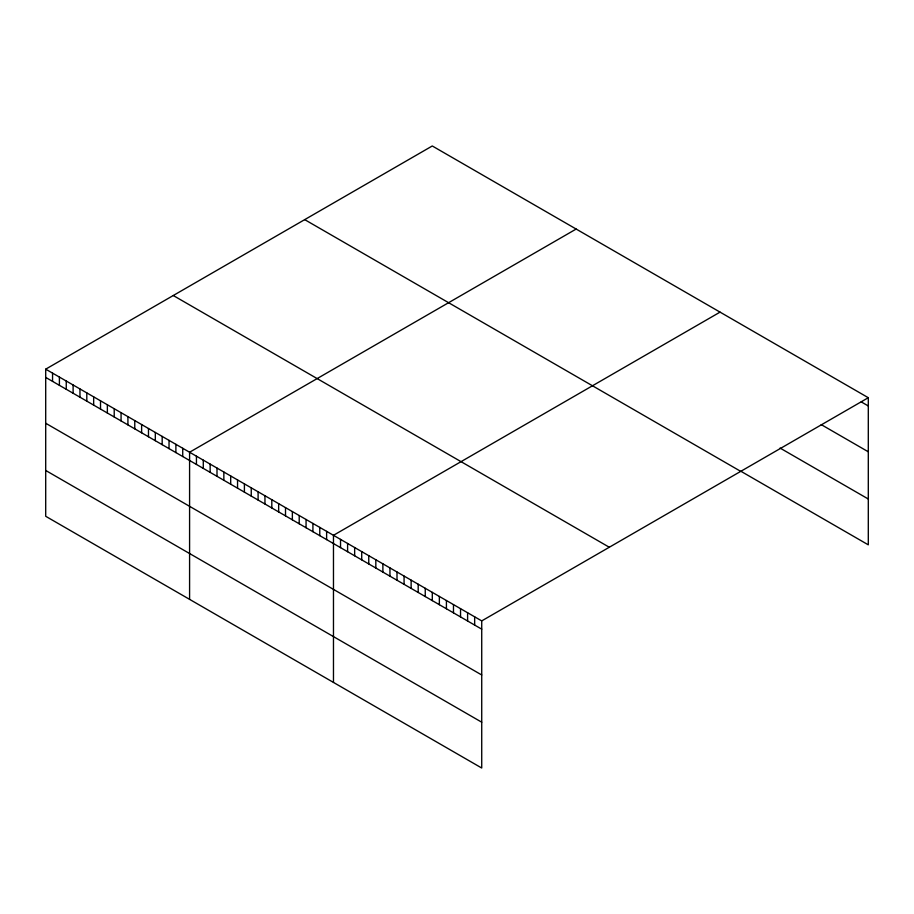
<?xml version="1.0" encoding="UTF-8"?>
<svg xmlns="http://www.w3.org/2000/svg" width="914" height="914" viewBox="0 0 914 914"><rect width="100%" height="100%" fill="white"/><g stroke="black" fill="none" stroke-linecap="round" stroke-linejoin="round"><path stroke-width="1.37" d="M868.3 397.716L481.724 620.903L481.724 768.023L45.7 516.284L45.7 369.165L432.276 145.977L868.3 397.716L868.3 544.835L741.231 471.464M576.163 229.048L189.586 452.236L189.586 599.356M720.049 312.12L333.473 535.307L333.473 682.438M861.239 401.886L868.3 405.965M821.24 424.622L868.3 451.79M780.053 448.054L868.3 499.01M304.705 219.634L740.728 471.361M173.272 295.519L609.295 547.246M45.7 369.165L481.724 620.903M45.7 377.413L481.724 629.152M45.7 423.251L481.724 674.978M45.7 470.459L481.724 722.197M474.663 616.824L474.663 625.073M467.602 612.746L467.602 620.994M460.542 608.678L460.542 616.927M453.481 604.6L453.481 612.848M446.42 600.521L446.42 608.77M439.36 596.442L439.36 604.702M432.299 592.375L432.299 600.624M425.25 588.296L425.25 596.545M418.189 584.217L418.189 592.466M411.129 580.15L411.129 588.399M404.068 576.071L404.068 584.32M397.007 571.993L397.007 580.241M389.947 567.914L389.947 576.163M382.886 563.847L382.886 572.095M375.825 559.768L375.825 568.017M368.765 555.689L368.765 563.938M361.716 551.61L361.716 559.859M354.655 547.543L354.655 555.792M347.594 543.464L347.594 551.713M340.534 539.386L340.534 547.635M326.618 531.354L326.618 539.603M319.774 527.401L319.774 535.65M312.919 523.448L312.919 531.697M306.064 519.483L306.064 527.744M299.209 515.53L299.209 523.779M292.366 511.577L292.366 519.826M285.511 507.624L285.511 515.873M278.656 503.671L278.656 511.92M271.812 499.707L271.812 507.956M264.957 495.754L264.957 504.002M258.102 491.801L258.102 500.049M251.247 487.848L251.247 496.096M244.404 483.883L244.404 492.132M237.549 479.93L237.549 488.179M230.694 475.977L230.694 484.226M223.85 472.024L223.85 480.273M216.995 468.059L216.995 476.308M210.14 464.106L210.14 472.355M203.285 460.153L203.285 468.402M196.441 456.2L196.441 464.449M182.731 448.283L182.731 456.532M175.888 444.33L175.888 452.579M169.033 440.377L169.033 448.625M162.178 436.412L162.178 444.661M155.323 432.459L155.323 440.708M148.479 428.506L148.479 436.755M141.624 424.553L141.624 432.802M134.769 420.589L134.769 428.849M127.926 416.635L127.926 424.884M121.071 412.682L121.071 420.931M114.216 408.729L114.216 416.978M107.361 404.765L107.361 413.025M100.517 400.812L100.517 409.061M93.662 396.859L93.662 405.108M86.807 392.906L86.807 401.155M79.964 388.953L79.964 397.202M73.109 384.988L73.109 393.237M66.254 381.035L66.254 389.284M59.399 377.082L59.399 385.331M52.555 373.129L52.555 381.378"/></g></svg>
